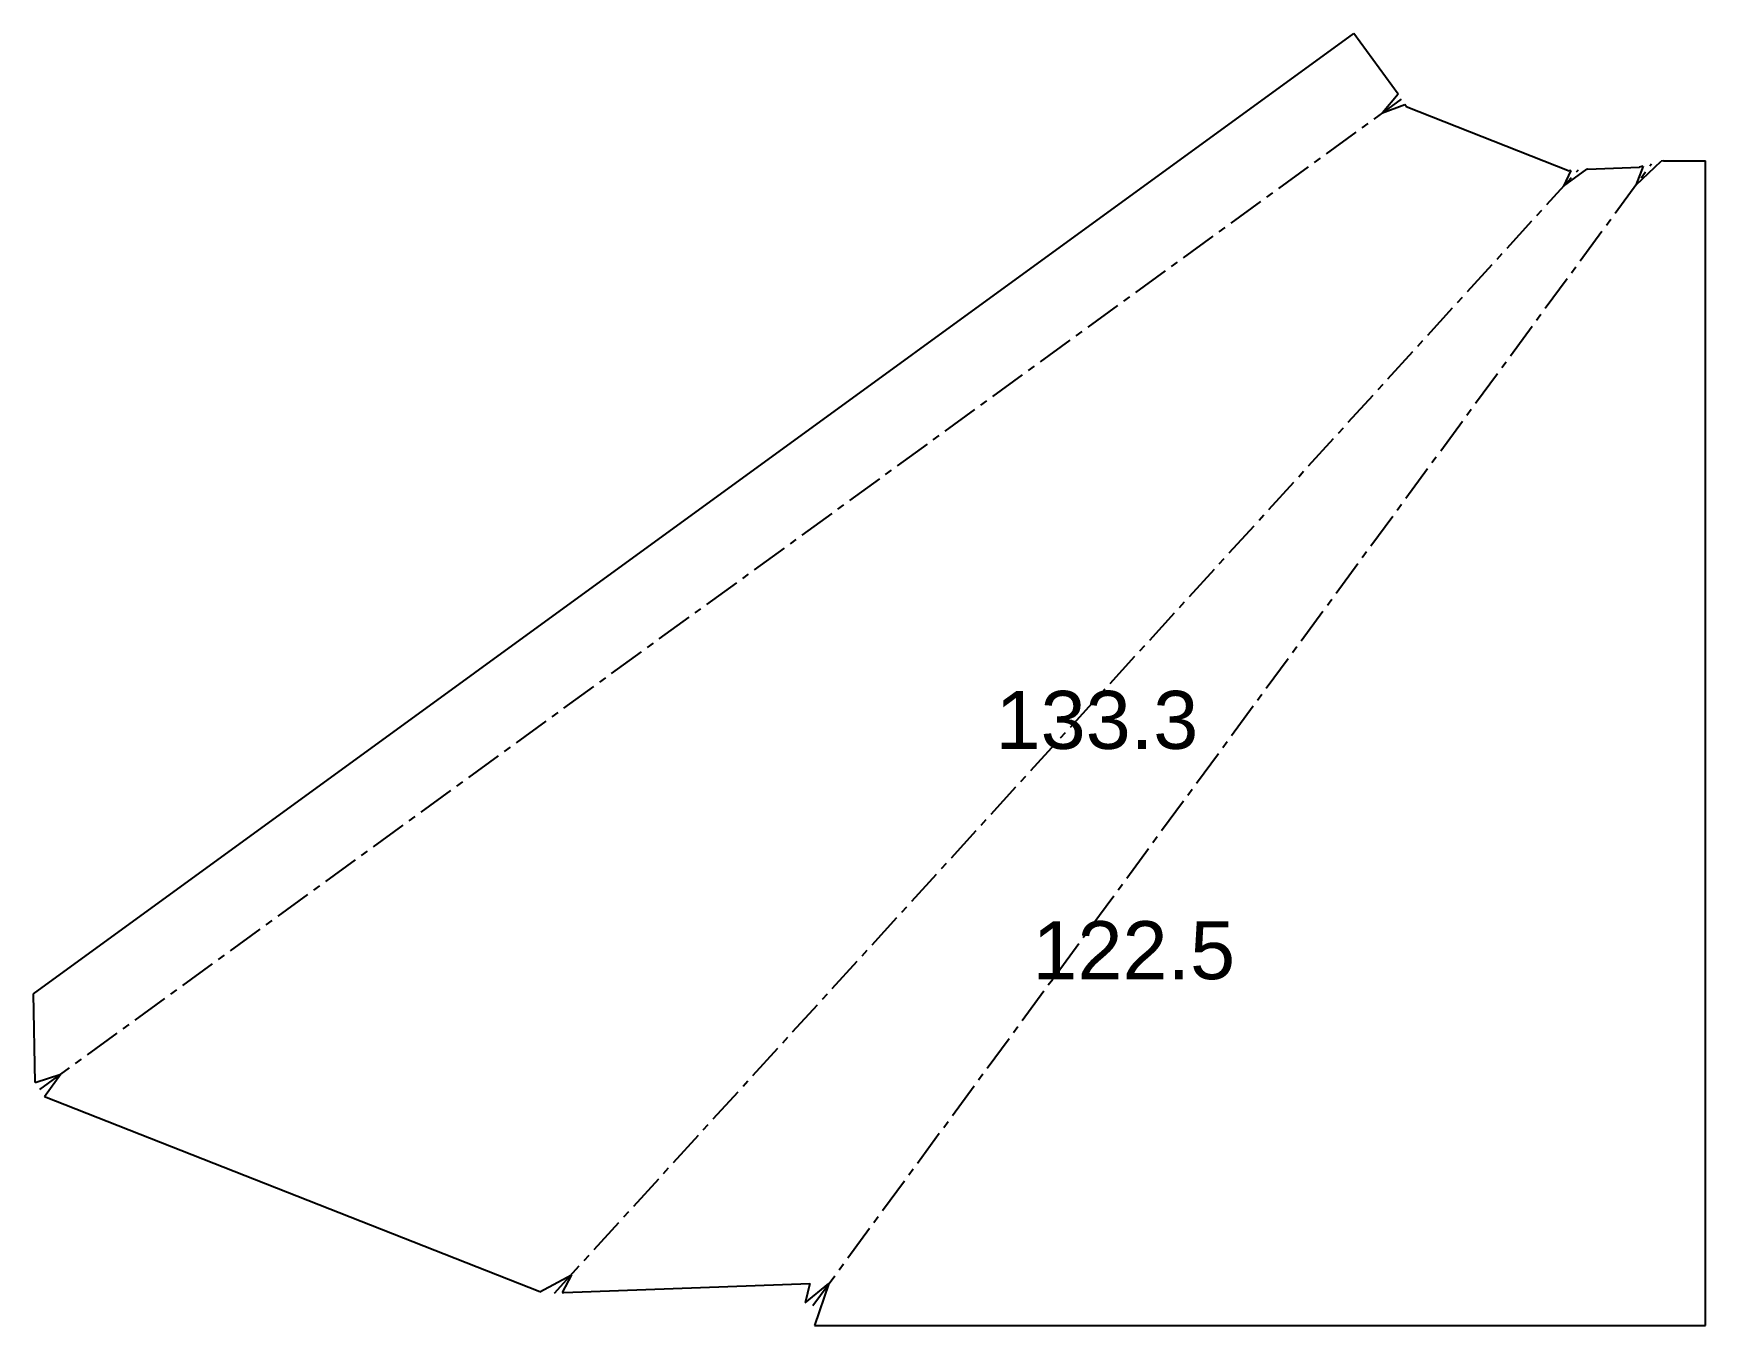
# Model space of a CAD drawing. Extents: x -717 to -140, y 1539 to 1984.
import ezdxf

# ---------------------------------------------------------------- set-up
doc = ezdxf.new("R2010")
doc.units = 0
doc.linetypes.add('CENTERX2', pattern=[20.32, 12.7, -2.54, 2.54, -2.54])
doc.layers.get('0').update_dxf_attribs({"linetype": 'CONTINUOUS'})
doc.layers.add('CONTORNO', color=7, linetype='CONTINUOUS')
doc.styles.add('STILE1', font='sanss___.ttf', dxfattribs={"height": 100})

msp = doc.modelspace()

# ---------------------------------------------------------------- linework, layer by layer
at = {"color": 7, "linetype": 'CONTINUOUS'}
for p, q in [((-716.63, 1653.11), (-261.24, 1984.34)), ((-243.25, 1959.16), (-243.69, 1959.83)), ((-243.25, 1959.16), (-187.03, 1937)), ((-180.67, 1937.56), (-180.95, 1937.53)), ((-180.67, 1937.56), (-162.82, 1938.21)), ((-161.56, 1938.55), (-162.82, 1938.21)), ((-154.56, 1940.45), (-155.26, 1940.25)), ((-154.56, 1940.45), (-140, 1940.45)), ((-140, 1538.67), (-140, 1940.45)), ((-186.5, 1937.05), (-187.03, 1937)), ((-716.04, 1622.45), (-716.63, 1653.11)), ((-542.04, 1550.32), (-712.82, 1617.61)), ((-533.77, 1550.12), (-448.88, 1553.21)), ((-448.88, 1553.21), (-450.46, 1546.54)), ((-534.34, 1550.07), (-533.77, 1550.12)), ((-447.28, 1538.67), (-140, 1538.67))]:
    msp.add_line(p, q, dxfattribs=at)
for p, q in [((-245.99, 1963.37), (-261.24, 1984.34)), ((-245.99, 1963.37), (-251.36, 1956.91)), ((-251.36, 1956.91), (-243.69, 1959.83)), ((-189, 1931.62), (-180.95, 1937.53)), ((-164.1, 1931.95), (-155.26, 1940.25)), ((-161.56, 1938.55), (-164.1, 1931.95)), ((-186.5, 1937.05), (-189, 1931.62)), ((-716.04, 1622.45), (-707.21, 1625.35)), ((-707.21, 1625.35), (-712.82, 1617.61)), ((-542.04, 1550.32), (-531.12, 1556.18)), ((-531.12, 1556.18), (-534.34, 1550.07)), ((-450.46, 1546.54), (-442.29, 1553.16)), ((-442.29, 1553.16), (-447.28, 1538.67))]:
    msp.add_line(p, q)
at = {"color": 7, "linetype": 'CENTERX2'}
for p, q in [((-714.43, 1620.09), (-244.86, 1961.64)), ((-447.84, 1545.6), (-158.69, 1939.33)), ((-536.95, 1549.85), (-183.85, 1937.28))]:
    msp.add_line(p, q, dxfattribs=at)

# ---------------------------------------------------------------- texts
at = {"layer": 'CONTORNO', "linetype": 'CONTINUOUS', "style": 'STILE1'}
for s, p in [('133.3', (-384.84, 1737.57)), ('122.5', (-372.14, 1658.14))]:
    msp.add_text(s, height=20, dxfattribs=at).set_placement(p)

doc.saveas('drawing.dxf')
